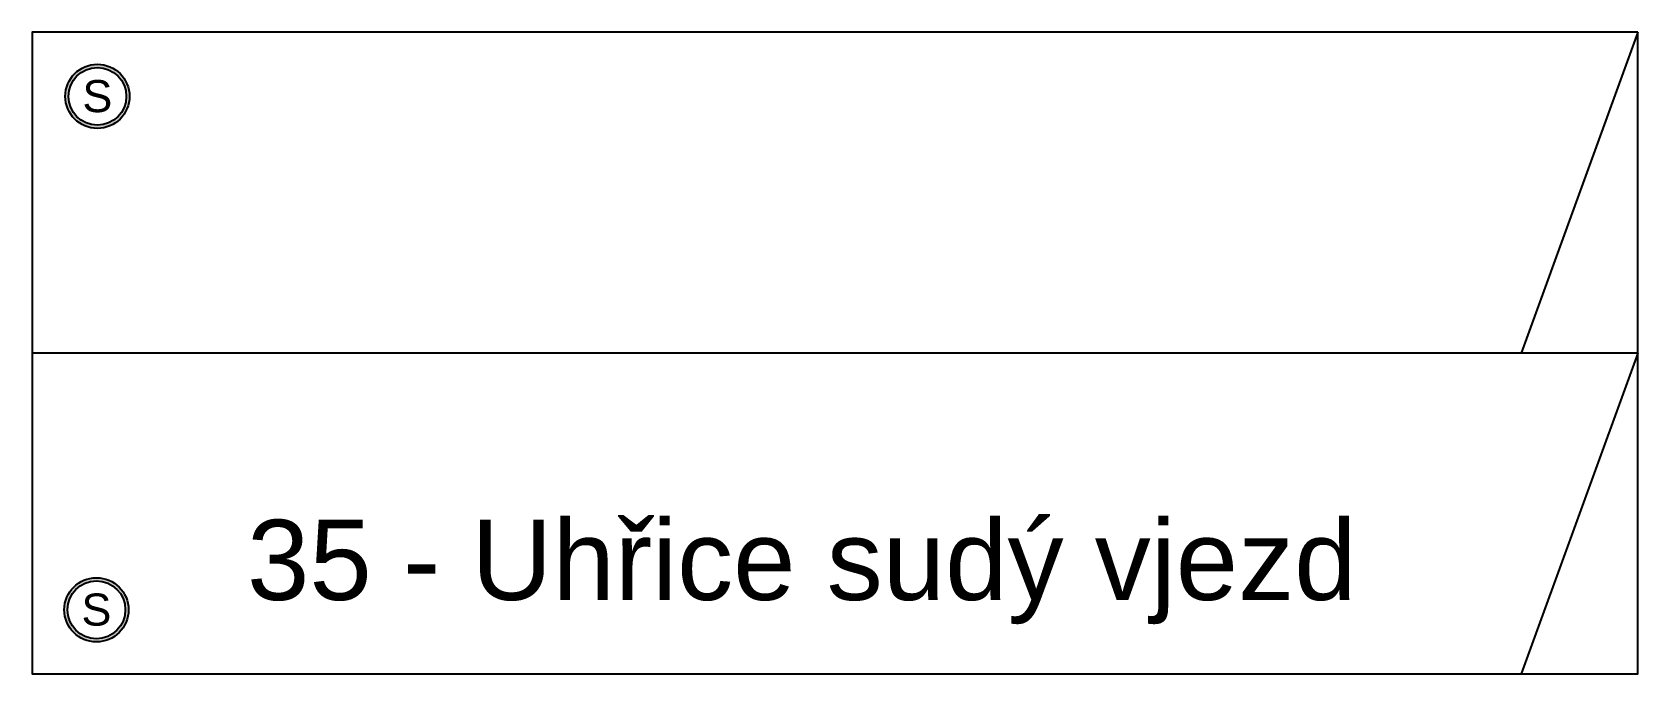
# Model space of a CAD drawing. Header units: millimetres. Extents: x 69 to 1069, y 81 to 481.
import ezdxf

# ---------------------------------------------------------------- set-up
doc = ezdxf.new("R2010")
doc.units = ezdxf.units.MM
doc.layers.add('rozhrani', color=4, linetype='Continuous')
doc.layers.add('TTmoduly', color=90, linetype='Continuous')
doc.styles.get("Standard").update_dxf_attribs({"font": 'arial.ttf'})

# ---------------------------------------------------------------- blocks, each defined once
blk = doc.blocks.new('Rozhrani_S')
at = {"layer": 'rozhrani'}
h = blk.add_hatch(color=256, dxfattribs=at)
h.dxf.hatch_style = 1
h.paths.add_polyline_path([(-20, 0, 1), (20, 0, 1)])
h.paths.add_polyline_path([(18, 0, -1), (-18, 0, -1)], flags=16)
for radius in [20, 18]:
    blk.add_circle((0, 0), radius, dxfattribs=at)
at = {"layer": 'rozhrani', "color": 2, "insert": (0, 0), "char_height": 20, "attachment_point": 5}
blk.add_mtext_dynamic_manual_height_columns('S', width=20, gutter_width=12.5, heights=[0], dxfattribs=at)

msp = doc.modelspace()

# ---------------------------------------------------------------- linework, layer by layer
at = {"layer": 'rozhrani'}
for p, q in [((1069.2, 481.3), (996.4, 281.3)), ((1069.2, 281.3), (996.4, 81.3))]:
    msp.add_line(p, q, dxfattribs=at)
at = {"layer": 'TTmoduly'}
msp.add_line((1069.2, 281.3), (69.2, 281.3), dxfattribs=at)
msp.add_lwpolyline([(1069.2, 481.3), (69.2, 481.3), (69.2, 81.3), (1069.2, 81.3)], close=True, dxfattribs=at)

# ---------------------------------------------------------------- block references
for p in [(109.8, 441.3), (109.2, 121.3)]:
    msp.add_blockref('Rozhrani_S', p)

# ---------------------------------------------------------------- texts
msp.add_text('35 - Uhřice sudý vjezd', height=50, rotation=360, dxfattribs=at).set_placement((203, 127.4))

doc.saveas('drawing.dxf')
